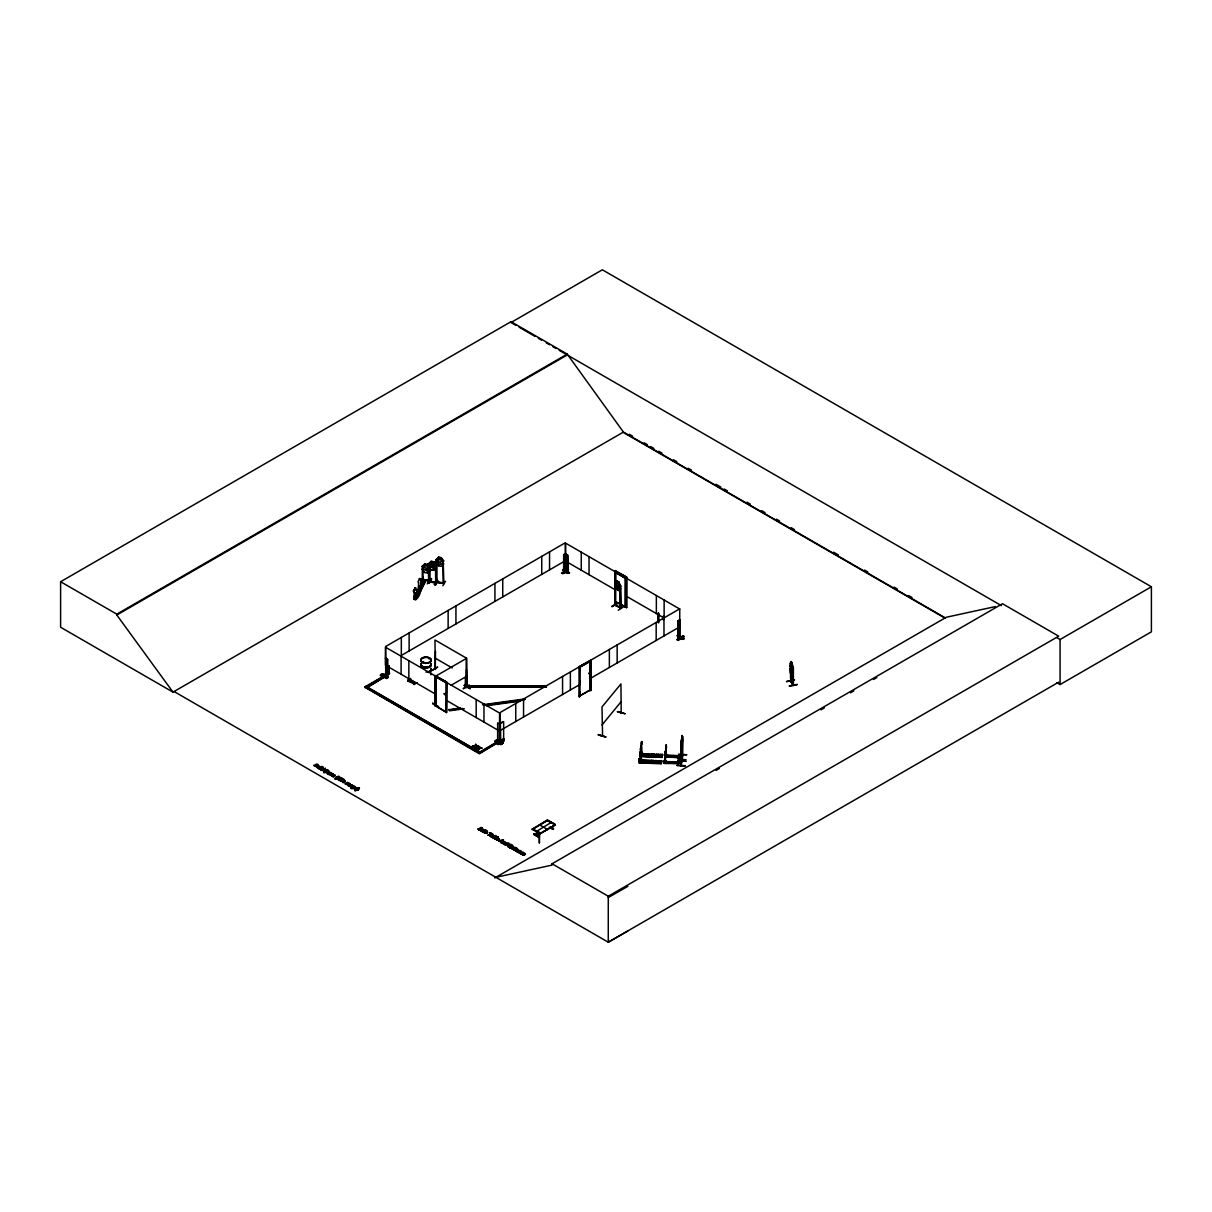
<?xml version="1.0" encoding="UTF-8"?>
<svg xmlns="http://www.w3.org/2000/svg" width="1212" height="1212" viewBox="0 0 1212 1212"><rect width="100%" height="100%" fill="white"/><g stroke="black" fill="none" stroke-linecap="round" stroke-linejoin="round"><path stroke-width="1.5" d="M640.739 749.501C640.254 778.801 641.527 740.077 640.436 749.304M641.269 745.698L641.542 755.182L641.633 741.865M665.661 754.818L665.282 762.363L665.1 756.03L666.6 755.985M666.221 754.94L666.282 747.986M666.085 756L666.252 748.94M351.753 787.542C352.692 785.118 357.57 788.133 353.828 786.058C349.632 785.891 354.374 789.694 351.813 787.3M639.088 759.106L641.512 758.97L639.148 758.667L639.633 759.682M639.33 759.621L639.345 758.682L639.345 760.651M640.178 752.531L642.436 752.622L639.981 752.849L640.618 761.53L640.572 749.986M640.345 751.41L639.891 756.243L662.252 757.106L662.51 754.409L660.237 754.318L659.934 756.697M641.269 745.062L641.542 755.182M664.176 763.166L664.282 760.878L665.161 762.348L665.176 752.364M665.07 761L664.706 760.969M665.479 754.334L665.418 753.137L665.479 753.909M666.024 749.258L666.145 750.031M666.085 746.016L666.312 744.789L666.403 747.562M666.403 747.986L666.342 746.789M639.845 752.94L640.042 752.803M664.146 760.969L665.873 760.757L665.676 763.121L665.691 762.212L664.176 762.151L679.265 761.939L677.75 761.878L677.538 763.621M681.992 737.093L681.886 761.56L681.538 742.971C681.174 739.653 681.432 752.137 681.538 743.82L681.644 744.88L681.765 742.774M681.614 740.108L681.856 743.517L682.22 735.593M640.3 753.091L641.209 753.44M640.345 759.379L639.769 759.454M641.436 745.062L641.33 743.638M641.633 743.865L641.663 741.986M665.176 754.773L666.797 754.409L665.161 754.197M665.282 752.364L665.267 751.137L665.221 756.379M665.236 755.137L665.282 756L665.146 754.652M666.145 749.258L666.176 748.319M680.962 746.94L681.402 741.714L681.538 744.335M681.886 761.515L681.901 739.956C681.356 735.229 681.386 749.319 681.402 741.805M676.947 765.545L685.204 765.984M686.113 759.772L677.872 759.015M681.629 742.971L681.644 740.608M666.206 745.789L666.282 744.835L666.055 748.304M681.477 743.471L681.538 748.789L682.008 742.744L681.174 751.894L680.856 750.546M682.144 741.274L682.22 739.653M319.256 766.908L317.014 767.347L319.771 766.56M639.163 760.924L639.239 760.045L661.585 761.151M640.072 754.576L640.148 753.697L662.525 754.758M640.542 753.334L640.497 752.849M661.51 761.863L661.585 760.757L659.313 760.666L659.01 763.045M642.436 752.622L642.148 756.182L642.163 754.818L639.891 754.728L662.419 755.561L662.51 754.409M664.297 762.075L665.858 761.5M665.221 755.727L680.159 756.167M679.114 763.378L664.146 763.363L679.129 763.439L664.161 763.06L664.343 761.439L679.281 762.151M665.1 755.803L680.174 755.591L679.977 757.333L665.085 756.712L679.977 757.636L665.07 757.015L665.267 755.091L680.159 756.061M681.674 738.608L680.947 765.787L681.326 764.681M681.538 740.274L681.22 765.802L681.932 761.121M682.144 741.532L682.083 737.108M681.992 745.668L682.553 739.623M681.417 745.971L680.962 749.092M320.65 769.696C321.907 771.983 320.165 766.348 323.952 769.165L325.346 768.438L323.952 769.165M504.298 843.885C505.919 847.097 503.313 841.704 507.434 843.658M640.406 749.986L640.678 747.743M416.125 598.304L416.534 592.516A1.833 1.439 26.7 0 0 416.155 590.092L416.125 590.153A1.833 1.439 26.7 0 1 416.489 592.577L416.534 592.516M420.337 578.563L420.746 580.972A1.833 1.439 26.7 0 1 421.14 583.336L420.746 589.138L419.019 588.774M335.527 779.407L335.906 778.346A3.681 2.121 0 0 1 336.678 777.71L337.784 777.256A3.894 2.242 0 0 1 338.921 777.074C339.981 773.741 332.315 780.922 335.906 777.968A3.681 2.121 0 0 1 336.678 777.331L339.602 777.043M641.36 742.956L641.815 741.608M354.949 790.618L358.237 790.163L359.04 787.876L358.237 789.785L354.964 790.603L358.979 788.27M662.237 757.182L639.921 756.03M639.921 755.773L662.207 757.03M640.087 754.318L662.494 755.061L640.103 754.167M640.148 753.864L639.875 756.076M661.525 761.606L639.148 760.636L661.525 761.454M662.434 755.561L641.936 754.697M446.046 711.974L446.046 682.538L436.138 676.811L436.214 706.293L435.244 706.035L435.123 675.629L446.819 682.083L446.561 712.565L436.229 706.202L436.229 676.963L446.41 682.326L436.229 676.963M640.436 761.53L640.815 759.939M641.36 755.182L641.739 753.591M653.526 760.651L651.253 760.318L650.95 762.696M654.435 754.303L652.177 753.97L651.874 756.349M653.526 760.409L653.223 762.802M654.435 754.061L654.147 756.455M657.798 760.833L655.525 760.5L655.237 762.878M658.722 754.485L656.449 754.152L656.162 756.53M657.798 760.591L657.495 762.984M658.722 754.243L658.419 756.636M661.585 760.757L661.298 763.53L661.585 760.984L639.239 760.045L638.951 762.59L638.966 761.075L659.646 761.787M665.873 760.757L664.343 760.803M673.872 761.863L672.372 761.651L672.16 763.242M673.675 763.454L673.872 761.712M675.023 763.363L675.22 761.772L676.735 761.833L676.538 763.424M678.675 755.682L678.462 757.121M679.053 763.681L679.265 761.939M677.659 760.848L685.901 761.242L677.69 760.545M678.599 754.334L686.856 754.758L678.568 754.5M681.856 741.517L682.189 759.576L682.856 754.894M682.538 736.851L682.22 735.487L681.886 740.729L681.765 738.714L682.008 739.881M681.402 750.273L681.174 751.788M681.447 748.789L681.674 747.122M681.553 761.075L680.917 765.726M682.462 754.864L681.78 759.469M790.815 666.63L791.633 662.54M791.118 670.781L791.436 668.872L791.648 674.19L790.921 666.055L791.557 668.842L792.163 668.16L792.193 672.584L791.542 669.66L791.148 670.766M414.913 598.152L415.307 597.365L414.807 598.092M419.367 588.774L419.958 588.471M605.818 736.926L598.349 734.593M791.663 668.054L791.845 663.055L793.375 667.403L793.405 685.462L790.724 680.947M346.92 784.452L349.253 784.937L347.011 784.603M490.133 836.31C491.178 834.674 493.663 836.416 490.724 836.113M515.539 850.506C513.843 851.688 519.963 850.263 517.282 849.506M790.815 663.767L791.33 661.585L790.466 663.009L790.754 681.492L790.36 662.949M790.618 670.1L791.133 667.933L790.269 669.342M357.404 788.588C355.98 786.027 351.086 788.33 357.388 788.451C352.828 787.3 356.328 791.178 355.055 788.012M484.285 832.705C485.588 829.781 489.936 834.144 485.239 831.886C484.27 834.098 487.421 832.932 484.845 832.841M495.935 839.219C501.632 837.84 495.466 839.189 497.632 839.764C494.738 841.098 497.541 835.568 499.192 839.158M522.372 854.112C521.842 856.172 529.159 852.93 522.478 854.308M423.458 662.434L423.246 662.055M423.776 662.222L423.367 661.494M429.018 658.919L429.23 658.661M436.108 679.993L436.138 678.796M436.244 690.946L436.108 691.885M436.244 702.99L436.244 701.884M532.356 829.281L547.415 819.979L554.99 824.296L555.066 825.145L540.022 833.568L532.386 828.902M539.658 832.932L539.37 843.143L539.082 832.932M580.033 669.206L580.078 670.13L580.2 669.221M580.033 682.174L580.093 681.053L580.154 682.159M580.078 692.082L580.2 692.688M580.033 693.143L580.078 692.294M625.71 580.775L625.74 579.578L625.74 580.684M625.74 591.698L625.74 592.804M625.771 591.774L625.74 592.592M625.604 603.349L625.71 603.834M315.544 764.408L316.09 766.242L313.772 765.272L316.377 766.181L316.135 764.545M790.451 681.068L793.133 685.507L792.86 667.039M792.996 684.78L790.724 680.28M330.194 773.044C330.831 769.378 317.711 776.498 327.134 769.62C330.891 771.014 325.589 772.589 328.679 770.787M327.482 773.301L328.391 772.135L330.225 772.908M345.359 781.255C340.724 782.846 348.344 779.528 342.375 780.982C344.072 785.118 341.42 779.831 345.314 781.407M357.404 788.209L356.661 789.315L355.055 788.391M487.603 832.083L486.845 833.189L485.239 831.886M499.192 838.78L498.45 839.886L496.844 838.946M417.564 594.501L416.837 594.062L417.852 594.289M422.564 585.032L421.609 584.593M335.042 779.119L337.784 776.892A3.894 2.242 0 0 1 338.921 776.695L339.587 776.68M354.949 790.239L357.585 790.103L359.51 788.148M432.684 703.233L438.532 706.899M617.453 581.669L616.832 585.002L618.09 586.85L618.741 584.851L617.514 581.639M641.512 741.517L641.602 744.577M316.468 767.105L317.968 766.105L319.68 766.605M520.039 850.885C524.023 852.021 515.782 854.642 521.372 851.43M481.043 830.674L482.815 830.735L481.618 829.962L480.497 830.75L481.846 831.296L480.664 829.932L483.376 829.993L482.224 829.266L483.194 830.523M553.384 828.296L550.748 827.311L553.233 829.432L553.46 828.599M654.025 755.379C654.268 753.364 650.98 755.97 652.753 754.546M673.675 755.682L673.751 756.455M673.433 755.803L674.493 755.849M673.417 762.621L672.827 762.802M673.417 762.742L672.751 762.151M589.471 672.281L589.108 673.463M589.714 673.66C589.365 675.523 590.956 672.918 589.032 673.508M414.565 597.637L415.171 597.97M474.907 747.41L476.058 744.501L474.922 746.365L472.483 746.001L474.998 745.668M474.907 747.774L476.058 744.501M478.71 749.97L479.861 746.698M602.576 735.639L602 706.929L620.938 683.916L621.211 712.974M621.195 712.353L620.589 713.323M475.589 744.229L474.998 746.047L472.483 746.38M478.24 749.698L479.391 746.425M474.437 747.501L474.922 745.986M615.863 583.184L616.878 580.896L618.802 582.002L620.726 585.972L620.756 608.469L620.165 585.608M565.686 571.776L563.459 572.806L565.504 570.958M680.144 637.148L677.947 638.785M680.114 637.845C675.054 641.269 683.386 634.74 678.175 638.315M504.298 844.264C506.54 840.537 512.706 845.658 505.601 844.658M495.875 837.507C496.299 834.129 494.36 840.28 492.663 837.704M482.164 831.114L483.936 830.008L482.194 829.25M493.572 835.568L491.617 837.234L490.133 835.719L493.011 835.553L491.86 834.826L492.936 836.007L490.739 836.356L492.436 835.932M334.27 776.134C334.103 774.938 329.588 775.983 334.724 775.362C330.24 778.437 337.739 775.695 333.982 774.65M333.906 775.18L332.739 774.044L333.967 774.877M435.517 651.253L435.26 669.418L434.987 639.997L466.196 658.01L466.196 687.522L466.741 686.492L467.075 687.28L466.787 658.207L435.578 676.235M435.578 669.297L434.82 669.13M466.059 686.477L546.415 686.295M422.14 566.398L424.821 563.944L427.503 564.398L428.73 567.534L428.73 569.67L427.018 571.094L423.533 568.807L424.821 563.944L422.23 566.443L423.049 566.352L422.867 580.063C442.062 581.124 418.322 580.169 423.033 579.184M422.23 566.443L423.049 566.352M426.563 564.731L425.685 564.58L424.851 566.883L426.563 569.534L427.442 568.579L426.579 564.686M414.034 592.092L413.989 592.153A1.833 1.439 26.7 0 1 414.368 589.85L414.398 589.789A1.833 1.439 26.7 0 0 414.034 592.092L414.368 598.016L416.716 597.789L416.716 598.561L414.277 598.001M418.61 582.987L418.64 582.927A1.833 1.439 26.7 0 1 419.019 580.624L419.019 579.003M428.381 566.625L431.093 569.807L433.699 570.246L436.305 567.883L433.714 570.382L431.033 569.928L428.397 566.58L428.381 563.762L428.593 581.836L436.396 583.093L436.396 564.913L435.562 564.716L435.669 583.002M424.791 572.564L422.17 569.216L424.791 572.564L427.503 572.958L430.169 570.549L427.488 573.018M428.533 563.762L429.184 563.868M421.064 582.108L423.367 577.139L421.064 581.73M420.67 591.32C415.852 586.381 415.322 601.697 413.656 598.183L414.065 597.334M418.413 590.002C428.321 567.004 419.382 595.289 418.261 589.002L418.64 582.927M417.822 590.517C408.247 602.273 418.443 602.879 420.488 591.214M418.231 589.88L422.427 581.351L425.079 581.79L421.064 590.441M418.337 590.759L413.974 599.213L418.125 590.911M418.579 590.032L422.943 581.593M432.79 562.095L431.957 561.898L431.108 565.443L432.82 566.852L433.699 565.883L432.82 562.05M433.745 561.762L435.002 566.989L433.275 568.398L429.79 566.11L431.093 561.383L433.745 561.762L436.396 564.913M415.413 599.016L415.413 597.713M419.988 589.911L420.034 588.532L419.185 589.789M415.58 599.47L420.473 591.123L415.58 599.455M424.594 581.942L420.261 590.305L424.776 582.063M415.928 599.531L419.746 591.168M436.108 559.565L436.305 583.078M420.715 590.38L425.079 581.79M438.638 565.777L435.911 562.58L438.592 565.837L441.259 566.337L443.85 563.838M438.638 557.353L436.002 559.762L438.592 557.262L441.259 557.762L442.501 560.853L442.501 563.004L440.789 564.413L439.047 564.125L437.305 562.126L438.592 557.262L441.289 557.717L443.94 561.02L443.047 560.702L443.062 583.472M429.23 579.275L427.275 583.881M429.412 581.76L429.139 581.275M422.867 579.397L430.093 580.366M429.063 583.108L431.336 578.472L429.003 583.063M429.003 583.442L431.714 578.866M443.153 560.717L443.895 583.563L436.002 581.624L435.669 582.805M436.699 579.775L434.381 584.366L437.077 579.745M434.381 584.366L437.123 579.472M436.017 581.412L436.82 582.381L436.82 559.686M435.275 585.32L437.608 580.351L435.275 584.942M437.699 580.699L435.335 585.229M443.895 582.896L436.82 581.912M442.88 585.744L445.531 581.26M615.741 605.273L614.893 605.121L620.908 608.288M414.837 587.593L414.368 589.85M327.437 771.696L324.937 771.923M481.134 829.22C476.271 831.629 479.497 826.842 482.618 828.538M330.194 772.68L329.694 773.514M791.33 670.16L790.36 665.812L791.254 664.464L793.057 670.357L792.239 671.69L791.269 670.13M792.057 666.055L791.163 664.479L790.269 665.827M792.027 677.932C793.618 678.538 789.936 675.66 790.148 669.297L791.042 667.948L791.997 669.6L792.572 668.872L791.254 661.6L790.754 662.964M792.163 671.706L793.102 670.266M792.936 673.16L792.072 674.584L790.391 668.691M793.057 673.221L792.163 674.569L791.269 672.978M444.986 693.415L444.622 694.627L444.137 693.749M444.819 694.052L445.016 694.355M532.386 829.159L547.415 820.221L554.854 824.19M532.583 829.356L540.022 833.826L555.066 824.887L540.385 833.447M534.007 834.068L539.34 837.462L533.962 834.644L534.128 833.75M553.233 829.417L549.309 827.145M563.459 572.806L565.504 571.625L568.595 573.337L569.61 572.746L566.549 571.079M385.689 676.311L385.704 646.466L565.307 542.764L565.443 572.019L566.14 571.458L563.686 572.655M680.159 637.345L678.069 638.754M328.558 771.044L327.195 770.059L326.286 770.968M320.725 769.393L323.801 768.938M617.529 711.595L625.044 713.641M589.305 673.433L589.653 674.417M602 724.943L620.938 701.93M533.977 834.129L538.128 833.553L538.825 836.795M538.87 832.28L538.022 833.75L539.037 832.568M501.344 842.84C508.828 836.462 494.36 842.37 500.314 841.249L501.344 842.84L503.389 840.083M653.919 755.5L653.677 754.576M652.995 761.848L652.298 760.833L651.329 761.651M498.753 840.976L501.723 841.658L503.389 840.461M501.723 841.658L502.889 839.795M500.904 842.598L501.495 841.931M518.372 850.688L517.282 849.885M388.991 665.918L388.885 673.236M504.01 738.82L479.407 753.788L364.736 687.022L479.407 753.228L504.01 738.82L499.92 740.896M515.63 850.657L517.872 850.991L516.145 850.794M380.356 675.235L386.613 678.356L380.356 675.235C381.977 671.297 392.279 677.144 386.431 678.508M500.859 744.547L502.889 743.017L500.859 744.562L494.784 741.305L501.041 744.426M483.876 829.75L481.588 831.447M518.994 850.612L516.903 851.172M315.62 764.666C321.377 765.817 315.514 762.424 316.271 765.514C310.984 767.12 318.15 765.12 319.756 766.772M330.103 772.832C322.695 770.408 331.497 778.195 326.422 771.059M428.381 563.762L431.048 561.308L433.684 561.868L436.29 565.11M614.954 605.152L614.893 582.533L616.847 580.806M387.34 677.25L385.264 676.038L386.052 674.826M364.736 687.583L385.461 675.251M499.92 741.562L500.45 740.577L498.92 740.653L479.407 752.47L498.92 741.214L499.95 741.82M499.95 741.168L499.98 742.032L503.631 739.699L503.631 721.685L500.132 723.473L503.419 721.564M326.286 770.59L327.922 770.499M495.753 837.28C489.663 839.568 498.753 835.083 492.663 837.341M316.196 764.802L317.953 765.287M329.406 772.862L328.179 772.15M343.617 781.149L344.753 781.801L343.299 781.27M356.661 789.315L356.904 788.588M356.57 788.936C357.51 787.118 353.722 788.073 356.782 788.315M486.845 833.189C486.588 830.826 485.83 831.508 486.769 832.796M498.45 839.886C498.147 837.507 497.465 838.204 498.359 839.492M524.811 854.384L523.584 853.672M532.583 828.947L540.385 832.947M319.104 766.757C314.272 766.469 322.619 766.802 316.468 766.893M422.23 581.654L425.291 582.154M418.049 589.941L421.125 590.441M417.61 590.82L420.458 591.123M420.7 590.38L420.912 589.441L418.261 589.002M416.095 599.546L416.292 598.622L413.656 598.183M349.253 784.558C344.511 784.588 352.419 784.694 348.662 783.467M349.632 784.709C348.965 779.816 342.572 786.406 347.526 782.285M679.78 638.042L679.735 608.833L500.132 712.52L500.753 741.396L500.132 740.835M327.876 772.332C327.21 774.922 329.906 773.862 331.861 774.104M496.844 838.583C496.587 840.189 498.299 841.234 495.92 839.204M523.281 854.218L524.266 855.43M494.784 741.32C497.511 737.487 497.708 743.259 502.389 743.638M652.829 761.954L653.056 761.136M351.722 786.24C352.783 784.482 344.284 786.633 352.692 785.27C349.026 788.861 353.525 784.543 351.101 785.406M504.359 843.052C505.419 841.295 496.92 843.446 505.328 842.082C501.298 846.158 507.783 839.658 501.601 842.613M388.855 673.221L388.855 673.872M387.431 659.252L385.492 658.146L387.431 659.252L387.431 677.281L385.492 676.16M567.822 573.382L567.792 555.111L565.868 554.005L567.595 555.232L568.019 573.261L565.868 572.019M387.431 677.281L385.461 675.917L382.507 677.705L381.325 677.023L385.598 674.417M381.416 677.023L385.704 674.433M382.356 677.281L388.219 673.872L382.507 677.705M564.444 571.276L561.489 573.003L562.686 573.685C567.655 573.094 568.17 568.216 568.398 570.231M565.474 571.413L568.019 572.791M499.556 724.003L499.48 742.002M679.735 619.983L679.644 637.966M499.617 742.092L497.405 740.123L499.283 741.274M497.405 740.123L497.405 740.774M499.753 723.882L497.632 722.897L497.632 740.911L499.708 741.85M497.026 743.441L502.889 740.108L497.026 743.82L498.208 744.501C511.509 737.229 498.087 740.683 497.178 743.804M677.993 636.103L677.962 637.058L677.796 629.286M682.917 635.967L684.098 637.027L678.296 640.375C672.857 638.073 694.128 632.346 677.341 639.784M677.205 639.421L683.068 636.073L677.205 639.8M513.706 848.582C512.858 852.975 522.22 845.037 514.221 850.279M431.836 670.6L437.699 667.176M466.468 669.585L466.514 687.598M432.684 703.611L438.244 707.157M464.332 685.325L469.892 688.507M465.666 686.022L466.196 686.31M463.332 688.78L469.362 685.507M463.287 688.461L469.074 685.007M436.456 582.911L428.7 580.957M435.593 582.139L443.91 583.351M563.641 554.672L565.519 553.823L563.641 554.672L563.656 572.928M563.625 569.398L562.626 570.019L568.595 573.337M565.307 571.079L563.656 572.261M386.795 674.796L388.991 673.524M387.007 674.902L389.203 673.63L389.203 666.039M678.069 620.741L679.947 619.893L678.069 620.741L678.175 638.966M678.069 635.497L677.311 635.891M500.45 741.244L504.01 739.471M683.144 639.224L684.022 638.785L679.477 636.315M679.932 637.679L683.023 639.391L684.038 638.8M623.423 432.078L172.998 692.128L60.6 627.24L60.6 581.73L511.025 321.68L567.231 354.116L623.423 432.078L945.239 617.878M511.025 321.68L511.025 322.513L602.349 269.791L1151.4 586.775L1151.4 631.831L1060.076 684.553L1056.803 682.659M60.6 581.73L116.806 614.166L567.231 354.116M627.937 930.937L608.272 942.209L174.058 691.522L172.998 692.128L116.806 615.014L567.231 354.964M565.307 560.777L401.323 655.465L401.323 637.451M364.736 687.022L385.386 675.099L386.522 675.766L367.024 687.583L386.522 675.766M407.959 680.023L414.277 682.78L414.277 683.886L407.959 681.114L407.959 680.023L410.686 678.447M407.959 681.114L410.686 679.553M414.277 682.78L414.11 684.477L417.367 682.583M620.302 607.5L615.166 605L615.029 570.716L626.725 577.17L626.468 607.636L626.331 577.397L615.181 570.973M614.832 582.578L615.696 582.79L614.893 582.639M615.029 570.716L626.725 577.17M626.725 607.5L615.438 601.697L625.619 607.045L625.71 577.76L615.802 572.034L615.863 585.335L618.423 588.517L619.696 587.547L618.832 581.957M620.726 585.972L620.089 585.381L620.165 608.151M451.182 685.235L466.787 676.235M620.665 588.774L618.771 590.562L616.878 589.32L614.893 585.396L616.878 589.32L618.832 590.532M318.408 768.15L322.013 766.514L318.786 768.756M318.408 768.529L322.013 766.514M319.377 768.711L322.907 767.151L319.756 769.317M319.377 769.09L322.907 767.151M322.301 769.741C324.513 766.378 319.68 771.135 321.968 769.938M323.634 769.347L321.21 769.65L323.634 768.969M325.346 768.438L321.725 770.074M322.119 770.68L325.346 768.802M435.244 706.035L435.532 675.735M324.043 771.786L327.134 769.62M324.801 771.438C328.997 772.362 323.21 771.438 325.952 770.787L326.649 772.211L324.043 771.408M615.757 605.349L615.408 604.758M617.893 603.228L611.787 606.5M612.075 606.712L617.923 602.97L612.075 606.348M615.56 605L620.68 607.818M331.073 772.786L329.149 774.726M328.755 774.498L331.467 773.014M331.467 773.392L331.891 774.12M331.603 775.771L333.224 774.816L330.285 775.013L332.997 773.907L333.391 775.044L331.603 776.15M330.285 775.392L332.997 773.907M618.226 610.227L623.816 606.651M332.921 776.907L335.269 775.498L333.906 774.816M338.845 778.437C343.844 777.286 332.315 781.013 339.133 777.437M336.815 779.164L339.527 777.665M339.921 778.377L339.178 778.24M341.436 777.862C339.36 780.543 344.859 775.65 338.739 780.27C337.194 779.195 342.208 777.195 341.739 779.695C344.965 778.498 335.436 781.876 341.42 779.134M338.36 780.043L341.89 778.119M341.678 778.907L343.753 779.452L341.966 779.134M339.36 780.634L341.739 779.695M340.678 781.013L344.299 779.377M340.678 781.392L344.299 779.755M342.087 781.679L344.011 782.285M345.208 783.634L347.253 782.907L350.223 783.816L348.42 785.861L350.374 784.573L348.647 783.831M345.208 783.997L348.314 783.603M349.556 784.376L347.117 784.134L348.283 785.497M348.98 786.179C350.98 782.513 355.086 787.149 350.404 786.997M355.449 787.239C353.101 790.36 348.435 787.239 353.04 787.8M353.374 787.618C355.161 782.846 351.935 791.042 350.632 787.664M353.04 788.179L351.056 787.815M355.449 786.861L352.298 787.512L354.646 786.876M354.131 788.633L356.055 789.239M354.101 788.467L356.055 789.618M579.215 666.585L590.911 660.131L590.911 690.461L589.88 690.749L589.88 661.313L579.972 667.039L579.457 697.067L579.215 666.585L580.063 667.085L589.85 661.51L579.548 666.782L579.457 697.067M500.132 730.548L580.109 684.371M591.486 677.796L679.735 626.846M590.911 690.461L590.502 660.252M477.998 829.144C481.331 831.644 478.558 825.417 482.618 828.16C479.8 825.372 481.755 833.401 477.998 828.781M482.194 829.629L483.876 830.129M481.103 830.417L482.815 830.371M484.633 830.144L484.952 831.084C488.784 829.084 478.498 833.508 484.633 830.523M484.891 830.296L486.966 830.826L485.86 830.296M486.588 831.023L485.27 830.508L486.588 830.644M482.573 832.008L484.952 831.084M484.421 832.674L486.254 833.098M484.315 832.508L486.254 833.477M489.89 832.705L492.739 833.932L491.83 834.81M489.89 833.083L492.739 834.311M488.209 834.886L491.345 833.553L492.375 834.523L491.345 833.917L488.209 835.265L490.936 833.311M488.209 835.265L490.936 833.689M491.83 835.189L493.511 835.689L491.224 837.007M492.163 837.174L495.784 835.538L494.632 836.568M492.163 837.553L495.784 835.538M494.526 838.537L498.147 836.886L494.905 839.128M494.526 838.901L498.147 836.886M501.601 842.991C503.707 839.522 507.707 844.022 503.041 843.825M505.934 844.461C507.146 842.158 502.919 845.779 507.267 843.688M534.037 828.357L545.612 821.675M505.374 845.173L508.979 843.158M507.676 846.127L510.767 844.34L512.706 845.461L509.616 847.612C504.45 843.764 512.04 849.96 509.979 847.036L508.464 846.158L511.388 846.097L508.464 846.158M507.676 846.506L510.767 844.719L512.706 845.84M510.813 845.173L509.964 845.658L510.813 844.794L512.737 846.749L510.767 844.34M510.04 847.87L512.737 846.37M510.419 848.082L513.237 847.582L511.464 848.688L513.252 847.127L512.161 847.082M511.464 848.688L513.782 847.673L512.737 846.749M511.464 848.309L513.827 847.188L512.494 846.9M514.479 847.385C513.873 847.339 517.388 848.173 514.812 848.324C513.494 850.688 511.464 849.157 514.479 847.749M515.812 847.37L512.767 849.173L513.903 849.294M550.672 827.963L553.475 829.296M513.827 850.051L516.539 848.567M516.66 851.688L518.933 850.748L517.357 849.051M518.842 850.248L517.266 849.491M516.115 850.536L517.872 850.612M519.024 853.051L520.781 851.794L517.585 851.854L519.903 850.506L521.312 851.688M517.585 852.233L520.296 850.733M519.024 852.672L520.781 851.566L520.039 851.263M523.205 852.869L523.569 852.627A1.803 1.045 0 0 0 523.008 852.263L520.387 852.99L521.705 854.445L520.372 853.324L523.099 852.718L522.357 854.839M522.463 854.642L524.296 855.066M523.281 853.839C526.447 856.536 525.811 851.975 523.19 853.46M494.814 877.927L946.284 617.256L995.234 606.621M552.066 863.777L1002.491 603.727L1058.697 636.179L608.272 896.229L552.066 863.777L552.066 865.095L495.859 877.321M716.065 770.408L719.352 768.514M821.024 709.808L824.312 707.914M850.551 692.764L853.824 690.87M873.504 679.508L876.791 677.614M1056.819 637.633L1060.076 639.512L1151.4 586.775M1058.697 682.159L608.272 942.209L608.272 896.229M608.272 897.547L627.937 886.275M625.104 578.109L615.438 572.458L625.104 578.109L625.104 607.348M446.016 693.537L446.016 694.749M436.229 706.202L445.895 711.868M388.552 673.054L389.582 672.948M388.552 673.705L389.582 673.417M564.08 572.715L563.853 554.793M414.625 587.744L416.004 588.138L416.125 590.153M547.051 820.6L554.99 824.796M547.051 820.842L548.188 820.842M568.761 573.17L562.626 569.64M422.988 579.412L422.185 579.26M430.002 581.23L430.108 567.534M653.753 755.424L652.253 755.121M651.829 760.894L651.935 762.06M652.829 761.772L651.541 761.712M502.707 840.552L498.753 841.34M540.219 833.28L539.416 833.28M539.34 836.901L533.825 833.917M791.466 665.433L791.845 670.721L791.845 665.918L792.572 669.585L791.997 672.448L790.815 668.766M792.815 673.811L792.042 669.463L791.8 675.932L790.618 672.251M786.527 681.492L794.496 679.811M786.633 681.629L794.481 680.068M789.345 685.886L797.193 684.401M653.556 755.5L652.329 755.258M419.428 578.488L420.488 578.775M388.037 674.069L387.128 673.569L388.082 673.811M465.999 676.023L465.393 686.795L466.408 687.174M464.363 708.762L449.546 710.793L449.167 709.884L460.287 707.808M482.497 704.763L525.084 698.93M449.167 709.884L460.287 708.369M486.209 704.823L517.691 700.521M521.387 700.006L525.084 699.506M449.167 709.323L449.546 710.232L462.499 708.459M484.724 705.414L523.614 700.097M486.573 705.717L519.903 701.157M475.589 745.622L477.998 745.986L475.513 746.319M472.483 746.001L477.998 745.986M479.391 747.819L481.8 748.183L479.301 748.501M478.725 748.546L476.271 748.183L481.8 748.183M475.513 745.941L477.998 745.622M476.271 748.183L478.801 747.865M476.271 748.562L478.801 748.243M479.301 748.137L481.8 747.804M445.349 694.173L444.213 693.84M539.295 837.462L534.204 834.492M652.056 761.03L652.935 761.212M466.287 685.734L546.415 685.734M466.287 686.659L546.415 686.659M466.287 687.219L546.415 687.219M665.252 755.424L680.19 755.803M680.008 757.439L665.115 756.636M664.327 761.878L679.265 762.09M638.951 761.257L641.224 761.348M429.139 581.927L429.321 563.716M682.235 736.472L682.22 738.396M681.598 739.593L681.765 741.532M681.326 742.683L681.22 744.668M681.992 745.577L681.765 744.319M681.008 747.304L681.447 748.698M681.311 747.531L680.947 750.546M682.417 755.318L682.826 736.866M677.659 760.712L685.901 761.242M676.947 765.287L685.204 765.696M331.118 773.589L332.285 773.514M339.178 777.862L340.299 778.119M347.571 783.088L348.738 783.376M522.114 853.809L520.948 853.43L523.205 853.248M522.114 854.187C519.1 853.884 522.751 851.097 523.766 853.248M348.283 785.118L347.526 784.74L349.253 784.937M491.481 836.492L490.193 836.038M494.299 836.765L495.375 837.325L492.92 837.659M422.64 584.896L421.443 585.063M328.861 773.544L327.543 773.029M343.981 782.649L342.844 782.301M491.799 836.295L490.739 835.977M517.221 851.354L516.145 850.415L518.175 850.43M443.804 583.548L422.306 579.972L422.337 566.231M435.502 582.487L429.381 581.124M424.654 582.79L422.003 582.351M421.306 583.745L423.958 584.032M420.928 584.487L423.579 584.775M416.307 593.516L418.958 593.956M790.754 680.326L791.012 681.447L790.588 663.146M481.694 831.068L481.24 830.053L483.118 830.19M617.378 711.732L624.892 713.777M565.868 571.367L568.019 572.609L565.701 571.534M385.689 675.387L387.81 676.569M465.787 686.674L465.666 677.341M674.402 755.894L673.478 756.364M385.658 675.675L387.431 676.357M385.78 676.069L385.704 657.404M387.476 677.356L387.173 676.508M388.461 677.326L382.128 674.13M496.723 739.82L502.889 743.017M502.889 743.395L496.556 739.956L502.647 743.441M683.28 639.194L677.053 635.709L683.023 639.391M437.411 667.1L431.927 670.312M464.044 685.401L469.968 688.78M432.639 703.293L438.562 706.596M567.595 573.261L565.671 572.14L565.625 543.158L679.735 609.03M677.493 639.921L678.387 640.466M497.571 740.29L499.283 741.926M497.632 740.911L499.556 742.017L499.556 713.05L385.446 647.178L385.446 665.191L436.108 694.446M511.025 322.513L515.842 325.301M519.054 327.149L535.113 336.421M538.325 338.284L541.537 340.133M546.354 342.92L549.566 344.769M552.778 346.617L555.99 348.48M559.202 350.329L1001.43 605.652M629.392 434.305L632.649 436.184M644.087 442.789L647.36 444.668M650.617 446.561L653.889 448.44M658.783 451.273L662.055 453.167M673.493 459.757L676.75 461.651M688.189 468.256L691.461 470.135M715.959 484.285L720.867 487.118M724.125 488.997L727.397 490.89M747.001 502.207L750.273 504.086M761.697 510.691L764.969 512.585M776.407 519.175L779.664 521.069M791.103 527.674L794.375 529.553M833.583 552.187L838.477 555.02M864.611 570.11L867.883 571.988M894.017 587.078L897.289 588.971M908.712 595.577L911.985 597.455M622.892 432.154L945.451 618.378M616.817 580.942L618.741 582.048M565.625 561.171L614.681 589.486M625.907 595.971L664.131 618.044L664.131 600.016M434.987 658.025L452.152 667.933M435.123 675.629L446.667 682.174L446.561 712.565M436.214 676.917L445.986 682.568M447.334 700.915L499.556 731.078M385.386 675.66L386.522 676.326M550.672 827.387L553.233 828.872M485.27 830.508L485.588 831.447M484.3 830.326L485.921 831.265M509.964 845.279L511.388 846.097M514.161 847.567L515.857 848.552M485.542 831.705L486.769 832.417M497.147 838.401L498.359 839.113M500.768 840.734L501.723 841.295M322.059 767.135L322.907 767.529M341.042 778.089L341.89 778.498M343.299 780.892L344.526 781.604M355.343 787.845L356.57 788.558M327.876 772.711L329.482 773.256M565.822 572.306L565.868 554.005M503.904 740.986L498.208 744.486M465.408 686.825L465.469 677.463M331.861 773.726L330.8 773.786M482.179 828.796L480.558 828.19L481.103 829.387M538.173 833.583L539.037 836.538M791.269 661.707L792.148 663.191M793.102 667.448L792.996 685.431M791.724 668.145L791.269 664.509M493.572 835.947L492.223 834.962M317.998 765.454C314.575 761.303 317.362 772.105 319.756 766.393M532.356 828.781L532.386 829.644M790.815 665.903L791.406 668.6M484.315 832.871L485.754 831.311L487.603 832.447M666.039 750.289L666.206 756.015M640.86 747.743L640.921 748.88M797.193 684.644L789.376 686.204M1060.076 639.512L1060.076 684.553M682.462 736.76L682.462 755.349M678.281 620.862L678.281 638.875M677.659 755.637L677.463 757.076M676.144 755.576L675.948 757.015M674.796 755.515L674.599 756.955M673.296 755.455L673.084 756.894M666.797 754.409L666.6 756.773L666.615 755.864M664.297 760.545L664.358 762.348M663.979 617.923L663.979 635.936M663.57 616.014L663.57 619.771M663.358 616.135L663.358 619.893M658.889 613.317L658.692 622.832M658.358 613.014L658.358 622.407M658.161 613.136L658.161 622.513M656.359 595.531L656.359 613.56M656.177 622.423L656.177 640.451M641.512 758.97L641.512 760.151M641.496 759.151L641.224 762.53L641.239 761.166M640.269 752.334L640.178 755.031L640.072 752.319M639.148 758.667L639.057 761.363M626.468 577.321L626.468 607.636M620.362 585.487L620.453 608.03M617.166 644.951L617.166 662.964M615.696 582.79L615.56 605.47M615.287 570.564L615.378 605.424M609.363 649.45L609.363 667.479M590.653 659.979L590.653 690.31M589.032 556.672L589.032 574.685M581.26 552.187L581.26 570.201M570.367 671.978L570.367 689.992M562.565 676.478L562.565 694.506M553.308 828.493L550.915 827.811M551.521 822.266L535.916 831.78M549.551 551.869L549.551 569.882M547.627 829.523L539.825 825.024M541.749 556.369L541.749 574.382M523.554 699.006L523.554 717.019M517.221 850.976L517.039 851.915M516.145 848.339L516.191 849.142M515.751 703.505L515.751 721.519M502.738 578.881L502.738 596.91M494.935 583.396L494.935 601.41M483.952 704.036L483.952 722.064M482.164 830.735L481.982 831.659M476.18 699.566L476.18 717.58M455.939 605.909L455.939 623.938M448.137 610.424L448.137 628.437M435.941 559.671L435.911 562.58M435.381 675.478L435.381 705.808M421.14 589.199L418.685 588.168M420.049 591.804L417.398 591.517M414.61 597.577L414.565 598.955M414.11 683.371L414.11 684.477M409.126 632.937L409.126 650.965M409.186 679.841L409.186 680.947M408.853 660.692L408.853 678.705M408.429 680.28L408.429 681.386M401.096 656.207L401.096 674.22M387.628 659.131L387.643 677.402M348.601 784.937L348.42 785.861M342.648 778.907L342.708 779.877L340.678 778.331M322.453 766.893L322.498 767.772M116.806 614.166L116.806 615.014M430.957 664.221A5.151 2.969 0 0 1 425.973 667.963A5.151 2.969 0 0 1 421.003 664.221M430.972 663.388A5.166 2.985 0 0 1 425.973 667.13A5.166 2.985 0 0 1 420.988 663.388M431.033 663.918A5.227 3.015 0 0 1 425.973 667.721A5.227 3.015 0 0 1 420.928 663.918M431.033 663.661A5.227 3.015 0 0 1 425.973 667.464A5.227 3.015 0 0 1 420.928 663.661M430.957 668.357A5.151 2.969 0 0 1 425.973 672.099M431.033 668.63A5.227 3.015 0 0 1 428.593 672.039M430.972 669.191A5.166 2.985 0 0 1 428.563 672.539M431.033 668.888A5.227 3.015 0 0 1 428.593 672.296M430.972 673.175A5.166 2.985 0 0 1 430.972 674.72M430.957 673.342A5.151 2.969 0 0 1 431.124 674.114M639.012 761.969L638.921 762.878L661.282 763.787L661.358 762.909L639.027 762.075M639.936 755.621L639.845 756.53L662.207 757.439L662.282 756.561L639.891 755.667M598.319 734.896L605.848 736.987L598.319 734.942M430.396 563.186L431.805 565.58L430.336 567.564L432.245 566.065L434.154 568.201L432.714 565.731L434.093 563.807L432.275 565.231L430.518 563.171M439.471 557.914L438.623 561.459L440.335 562.853L441.213 560.641L439.486 557.868M503.631 739.047L503.01 739.79L503.631 739.047M568.352 569.822L562.383 573.458L568.398 569.852M589.35 690.446L579.548 696.021L589.35 690.446M661.343 763.318L638.997 762.378L661.343 763.363M424.382 583.199L421.731 582.745L424.382 583.351M423.155 585.623L420.503 585.184L423.155 585.623M419.761 592.365L417.11 591.926L419.761 592.365M419.337 593.213L416.686 592.774L419.337 593.213M418.534 594.804L415.883 594.35L418.534 594.804M414.822 682.417L409.777 679.508L409.777 680.614L414.822 683.523L414.822 682.417M480.543 752.561L365.873 686.371L480.543 752.561M430.078 567.701L427.472 564.459L430.048 567.746M423.397 662.585A5.166 2.985 0 0 0 431.154 659.995A5.166 2.985 0 0 0 423.397 657.419A5.166 2.985 0 0 0 423.397 662.585M423.412 662.979A5.136 2.954 0 0 0 431.108 660.419A5.136 2.954 0 0 0 423.412 657.843A5.136 2.954 0 0 0 423.412 662.979M423.397 662.752A5.166 2.985 0 0 0 431.154 660.161A5.166 2.985 0 0 0 423.397 657.586A5.166 2.985 0 0 0 423.397 662.752"/></g></svg>
